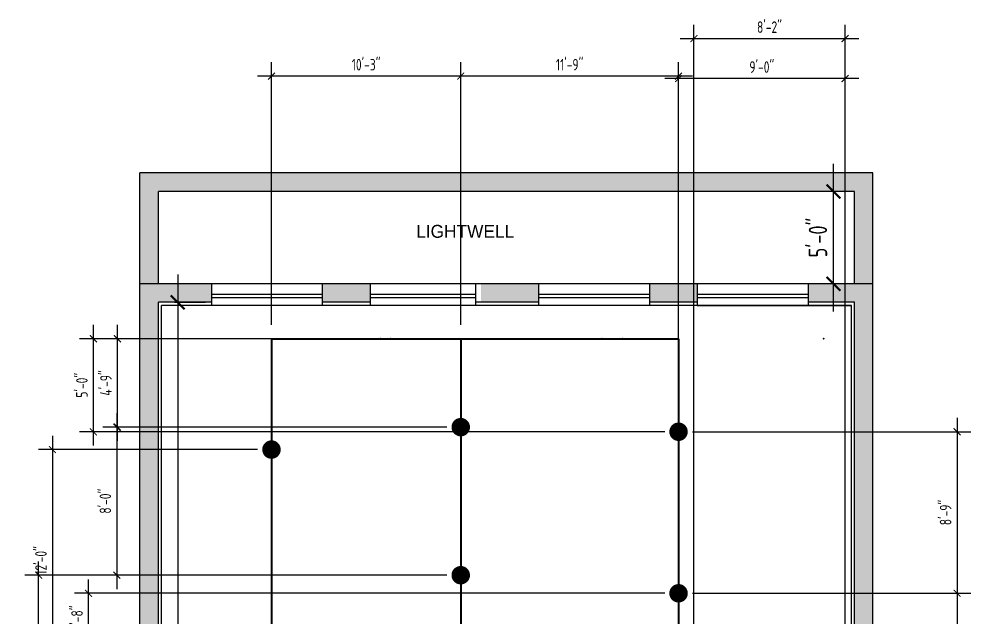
# Model space of a CAD drawing. Header units: inches. Extents: x -7743 to 108965, y 7770 to 27313.
# Drawn here: x 104612 to 105230, y 8518 to 8907 of the extents above; entities that cross this region are included whole.
import ezdxf

# ---------------------------------------------------------------- set-up
doc = ezdxf.new("R2010")
doc.units = ezdxf.units.IN
doc.header["$LTSCALE"] = 192
doc.header["$MEASUREMENT"] = 0
doc.layers.get('0').update_dxf_attribs({"linetype": 'CONTINUOUS'})
doc.layers.get('DEFPOINTS').update_dxf_attribs({"linetype": 'CONTINUOUS'})
for name, color, linetype in [('1wall', 7, 'CONTINUOUS'), ('A-DOOR', 2, 'CONTINUOUS'), ('LIGHT', 2, 'CONTINUOUS'), ('MPFIXTURE', 3, 'CONTINUOUS')]:
    doc.layers.add(name, color=color, linetype=linetype)
doc.styles.add('AT7', font='ARCHTITL.SHX', dxfattribs={"height": 7})
doc.styles.get("Standard").update_dxf_attribs({"font": 'architxt.shx', "width": 0.85})
doc.dimstyles.new('DIM192', dxfattribs={"dimscale": 192, "dimtxt": 0.0625, "dimasz": 0.046875, "dimexe": 0.09375, "dimexo": 0.09375, "dimgap": 0.015625, "dimtad": 1, "dimdec": 0, "dimzin": 3, "dimdsep": 46, "dimlunit": 4, "dimtxsty": 'Standard', "dimblk1": 'ARCHTICK', "dimblk2": 'ARCHTICK', "dimsah": 1, "dimcen": 0, "dimdle": 0.09375, "dimclrd": 1, "dimclre": 1, "dimclrt": 1, "dimaunit": 1, "dimadec": 4, "dimazin": 0, "dimtfac": 1, "dimtdec": 0, "dimtix": 1, "dimtmove": 2, "dimatfit": 3, "dimfxl": 1, "dimtolj": 1, "dimtzin": 1, "dimarcsym": 0})
doc.dimstyles.new('DIM96', dxfattribs={"dimscale": 96, "dimtxt": 0.078125, "dimasz": 0.046875, "dimexe": 0.09375, "dimexo": 0.09375, "dimgap": 0.03125, "dimtad": 1, "dimdec": 0, "dimzin": 3, "dimdsep": 46, "dimlunit": 4, "dimtxsty": 'Standard', "dimblk1": 'ARCHTICK', "dimblk2": 'ARCHTICK', "dimsah": 1, "dimcen": 0, "dimdle": 0.09375, "dimadec": 0, "dimazin": 0, "dimtfac": 1, "dimtdec": 0, "dimtix": 1, "dimtmove": 2, "dimatfit": 3, "dimfxl": 1, "dimfrac": 2, "dimtolj": 1, "dimtzin": 1, "dimarcsym": 0})
pattern_1 = [(230, (249971.7644, -23010.197), (-7.17260183, 0.62752135), [0.75, -8.25]), (175, (249971.764, -23010.197), (1.38751334, -7.52192134), [0.6, -6.6]), (280.4514, (249971.1666, -23010.145), (-5.78509382, -6.89439542), [0.6374019, -7.01142112]), (226.1842, (249971.764, -23012.197), (-10.6724105, 1.65519014), [1.125, -12.375]), (276.6356, (249970.875, -23012.059), (-9.34662706, -9.7411787), [0.9561029, -10.51713]), (171.1842, (249971.764, -23012.197), (-9.34661945, -9.741186), [0.9, -9.9]), (201, (249970.7644, -23011.697), (-5.96907052, 4.0261889), [0.75, -8.25]), (146, (249970.764, -23011.697), (-2.43315332, -7.25150045), [0.6, -6.6]), (251.4514, (249970.267, -23011.3616), (-8.4022263, -3.22530497), [0.6374019, -7.01142112]), (217.5, (249971.7644, -23010.197), (-0.121598553, -3.32893854), [0, -6.52, 0, -6.7, 0, -6.625]), (187.5, (249971.7644, -23010.197), (-2.630695374, -3.94411712), [0, -3.82, 0, -6.37, 0, -2.525]), (147.5, (249973.9944, -23010.197), (-5.33822436, 0.225548717), [0, -2.5, 0, -7.8, 0, -10.35]), (137.5, (249974.9944, -23010.197), (-5.8318617, -1.00104982), [0, -3.25, 0, -5.18, 0, -7.35])]
pattern_2 = [(230, (249971.7644, -23052.197), (-7.17260183, 0.62752135), [0.75, -8.25]), (175, (249971.764, -23052.197), (1.38751334, -7.52192134), [0.6, -6.6]), (280.4514, (249971.1666, -23052.145), (-5.78509382, -6.89439542), [0.6374019, -7.01142112]), (226.1842, (249971.764, -23054.197), (-10.6724105, 1.65519014), [1.125, -12.375]), (276.6356, (249970.875, -23054.059), (-9.34662706, -9.7411787), [0.9561029, -10.51713]), (171.1842, (249971.764, -23054.197), (-9.34661945, -9.741186), [0.9, -9.9]), (201, (249970.7644, -23053.697), (-5.96907052, 4.0261889), [0.75, -8.25]), (146, (249970.764, -23053.697), (-2.43315332, -7.25150045), [0.6, -6.6]), (251.4514, (249970.267, -23053.3616), (-8.4022263, -3.22530497), [0.6374019, -7.01142112]), (217.5, (249971.7644, -23052.197), (-0.121598553, -3.32893854), [0, -6.52, 0, -6.7, 0, -6.625]), (187.5, (249971.7644, -23052.197), (-2.630695374, -3.94411712), [0, -3.82, 0, -6.37, 0, -2.525]), (147.5, (249973.9944, -23052.197), (-5.33822436, 0.225548717), [0, -2.5, 0, -7.8, 0, -10.35]), (137.5, (249974.9944, -23052.197), (-5.8318617, -1.00104982), [0, -3.25, 0, -5.18, 0, -7.35])]

# ---------------------------------------------------------------- blocks, each defined once
blk = doc.blocks.new('_ARCHTICK')
at = {"color": 0, "linetype": 'ByBlock', "const_width": 0.15}
blk.add_lwpolyline([(-0.5, -0.5), (0.5, 0.5)], dxfattribs=at)
blk = doc.blocks.new('*D61')
at = {"layer": 'DEFPOINTS', "color": 0, "linetype": 'Continuous', "ltscale": 48, "transparency": 16777216}
for p in [(104694.4, 8723), (104714.56, 8723), (104694.4, 7961)]:
    blk.add_point(p, dxfattribs=at)
at = {"layer": 'LIGHT', "color": 1, "linetype": 'Continuous', "lineweight": -2, "ltscale": 48, "transparency": 16777216}
for p, q in [((104714.56, 8741), (104714.56, 8373.47)), ((104712.4, 8723), (104732.56, 8723)), ((104714.56, 7943), (104714.56, 8317.44)), ((104712.4, 7961), (104732.56, 7961))]:
    blk.add_line(p, q, dxfattribs=at)
at = {"layer": 'LIGHT', "color": 1, "linetype": 'Continuous', "lineweight": -2, "ltscale": 48, "transparency": 16777216, "xscale": 9, "yscale": 9, "zscale": 9}
for p, rotation in [((104714.56, 8723), 90), ((104714.56, 7961), 270)]:
    blk.add_blockref('_ARCHTICK', p, dxfattribs=dict(at, rotation=rotation))
at = {"layer": 'LIGHT', "color": 1, "linetype": 'Continuous', "ltscale": 48, "transparency": 16777216, "insert": (104723.67, 8345.45), "char_height": 12, "attachment_point": 5, "rotation": 90}
blk.add_mtext('\\A1;63\'-6"', dxfattribs=at)
blk = doc.blocks.new('*D62')
at = {"layer": 'DEFPOINTS', "color": 0, "linetype": 'Continuous', "ltscale": 48, "transparency": 16777216}
for p in [(105140.49, 8795), (105168.36, 8795), (105168.36, 8735)]:
    blk.add_point(p, dxfattribs=at)
at = {"layer": 'LIGHT', "color": 1, "linetype": 'Continuous', "lineweight": -2, "ltscale": 48, "transparency": 16777216}
for p, q in [((105140.49, 8717), (105140.49, 8813)), ((105150.36, 8795), (105122.49, 8795)), ((105150.36, 8735), (105122.49, 8735))]:
    blk.add_line(p, q, dxfattribs=at)
at = {"layer": 'LIGHT', "color": 1, "linetype": 'Continuous', "lineweight": -2, "ltscale": 48, "transparency": 16777216, "xscale": 9, "yscale": 9, "zscale": 9}
for p, rotation in [((105140.49, 8795), 90), ((105140.49, 8735), 270)]:
    blk.add_blockref('_ARCHTICK', p, dxfattribs=dict(at, rotation=rotation))
at = {"layer": 'LIGHT', "color": 1, "linetype": 'Continuous', "ltscale": 48, "transparency": 16777216, "insert": (105130.34, 8765), "char_height": 12, "attachment_point": 5, "rotation": 90}
blk.add_mtext('\\A1;5\'-0"', dxfattribs=at)
blk = doc.blocks.new('*D87')
at = {"layer": 'DEFPOINTS', "color": 0, "linetype": 'Continuous', "lineweight": 200, "transparency": 16777216}
for p in [(105039.81, 8868.33), (105039.81, 8501.92), (105147.97, 8501.92)]:
    blk.add_point(p, dxfattribs=at)
at = {"layer": 'LIGHT', "color": 0, "linetype": 'Continuous', "lineweight": -2, "transparency": 16777216}
for p, q in [((105039.81, 8510.92), (105039.81, 8877.33)), ((105147.97, 8510.92), (105147.97, 8877.33)), ((105156.97, 8868.33), (105030.81, 8868.33))]:
    blk.add_line(p, q, dxfattribs=at)
at = {"layer": 'LIGHT', "color": 0, "linetype": 'Continuous', "lineweight": -2, "transparency": 16777216, "xscale": 4.5, "yscale": 4.5, "zscale": 4.5, "rotation": 180}
blk.add_blockref('_ARCHTICK', (105039.81, 8868.33), dxfattribs=at)
at = {"layer": 'LIGHT', "color": 0, "linetype": 'Continuous', "lineweight": -2, "transparency": 16777216, "xscale": 4.5, "yscale": 4.5, "zscale": 4.5}
blk.add_blockref('_ARCHTICK', (105147.97, 8868.33), dxfattribs=at)
at = {"layer": 'LIGHT', "color": 0, "linetype": 'Continuous', "lineweight": 40, "transparency": 16777216, "insert": (105093.89, 8875.79), "char_height": 7.5, "attachment_point": 5}
blk.add_mtext('\\A1;9\'-0"', dxfattribs=at)
blk = doc.blocks.new('*D88')
at = {"layer": 'DEFPOINTS', "color": 0, "linetype": 'Continuous', "lineweight": 200, "transparency": 16777216}
for p in [(104656.62, 8533.97), (105039.81, 8533.97), (105039.81, 8501.92)]:
    blk.add_point(p, dxfattribs=at)
at = {"layer": 'LIGHT', "color": 0, "linetype": 'Continuous', "lineweight": -2, "transparency": 16777216}
for p, q in [((104656.62, 8492.92), (104656.62, 8542.97)), ((105030.81, 8533.97), (104647.62, 8533.97)), ((105030.81, 8501.92), (104647.62, 8501.92))]:
    blk.add_line(p, q, dxfattribs=at)
at = {"layer": 'LIGHT', "color": 0, "linetype": 'Continuous', "lineweight": -2, "transparency": 16777216, "xscale": 4.5, "yscale": 4.5, "zscale": 4.5}
for p, rotation in [((104656.62, 8533.97), 90), ((104656.62, 8501.92), 270)]:
    blk.add_blockref('_ARCHTICK', p, dxfattribs=dict(at, rotation=rotation))
at = {"layer": 'LIGHT', "color": 0, "linetype": 'Continuous', "lineweight": 40, "transparency": 16777216, "insert": (104649.16, 8517.95), "char_height": 7.5, "attachment_point": 5, "rotation": 90}
blk.add_mtext('\\A1;2\'-8"', dxfattribs=at)
blk = doc.blocks.new('*D89')
at = {"layer": 'DEFPOINTS', "color": 0, "linetype": 'Continuous', "lineweight": 200, "transparency": 16777216}
for p in [(104659.77, 8699.33), (105039.81, 8699.33), (105039.81, 8638.9)]:
    blk.add_point(p, dxfattribs=at)
at = {"layer": 'LIGHT', "color": 0, "linetype": 'Continuous', "lineweight": -2, "transparency": 16777216}
for p, q in [((104659.77, 8629.9), (104659.77, 8708.33)), ((105030.81, 8699.33), (104650.77, 8699.33)), ((105030.81, 8638.9), (104650.77, 8638.9))]:
    blk.add_line(p, q, dxfattribs=at)
at = {"layer": 'LIGHT', "color": 0, "linetype": 'Continuous', "lineweight": -2, "transparency": 16777216, "xscale": 4.5, "yscale": 4.5, "zscale": 4.5}
for p, rotation in [((104659.77, 8699.33), 90), ((104659.77, 8638.9), 270)]:
    blk.add_blockref('_ARCHTICK', p, dxfattribs=dict(at, rotation=rotation))
at = {"layer": 'LIGHT', "color": 0, "linetype": 'Continuous', "lineweight": 40, "transparency": 16777216, "insert": (104652.31, 8669.12), "char_height": 7.5, "attachment_point": 5, "rotation": 90}
blk.add_mtext('\\A1;5\'-0"', dxfattribs=at)
blk = doc.blocks.new('*D90')
at = {"layer": 'DEFPOINTS', "color": 0, "linetype": 'Continuous', "lineweight": 200, "transparency": 16777216}
for p in [(104675.41, 8699.33), (104898.37, 8699.33), (104898.37, 8641.9)]:
    blk.add_point(p, dxfattribs=at)
at = {"layer": 'LIGHT', "color": 0, "linetype": 'Continuous', "lineweight": -2, "transparency": 16777216}
for p, q in [((104675.41, 8632.9), (104675.41, 8708.33)), ((104889.37, 8699.33), (104666.41, 8699.33)), ((104889.37, 8641.9), (104666.41, 8641.9))]:
    blk.add_line(p, q, dxfattribs=at)
at = {"layer": 'LIGHT', "color": 0, "linetype": 'Continuous', "lineweight": -2, "transparency": 16777216, "xscale": 4.5, "yscale": 4.5, "zscale": 4.5}
for p, rotation in [((104675.41, 8699.33), 90), ((104675.41, 8641.9), 270)]:
    blk.add_blockref('_ARCHTICK', p, dxfattribs=dict(at, rotation=rotation))
at = {"layer": 'LIGHT', "color": 0, "linetype": 'Continuous', "lineweight": 40, "transparency": 16777216, "insert": (104667.95, 8670.62), "char_height": 7.5, "attachment_point": 5, "rotation": 90}
blk.add_mtext('\\A1;4\'-9"', dxfattribs=at)
blk = doc.blocks.new('*D91')
at = {"layer": 'DEFPOINTS', "color": 0, "linetype": 'Continuous', "lineweight": 200, "transparency": 16777216}
for p in [(104898.37, 8641.9), (104675.02, 8545.72), (104898.37, 8545.72)]:
    blk.add_point(p, dxfattribs=at)
at = {"layer": 'LIGHT', "color": 0, "linetype": 'Continuous', "lineweight": -2, "transparency": 16777216}
for p, q in [((104675.02, 8650.9), (104675.02, 8536.72)), ((104889.37, 8641.9), (104666.02, 8641.9)), ((104889.37, 8545.72), (104666.02, 8545.72))]:
    blk.add_line(p, q, dxfattribs=at)
at = {"layer": 'LIGHT', "color": 0, "linetype": 'Continuous', "lineweight": -2, "transparency": 16777216, "xscale": 4.5, "yscale": 4.5, "zscale": 4.5}
for p, rotation in [((104675.02, 8641.9), 90), ((104675.02, 8545.72), 270)]:
    blk.add_blockref('_ARCHTICK', p, dxfattribs=dict(at, rotation=rotation))
at = {"layer": 'LIGHT', "color": 0, "linetype": 'Continuous', "lineweight": 40, "transparency": 16777216, "insert": (104667.55, 8593.81), "char_height": 7.5, "attachment_point": 5, "rotation": 90}
blk.add_mtext('\\A1;8\'-0"', dxfattribs=at)
blk = doc.blocks.new('*D92')
at = {"layer": 'DEFPOINTS', "color": 0, "linetype": 'Continuous', "lineweight": 200, "transparency": 16777216}
for p in [(105039.81, 8533.97), (105039.81, 8380.46), (105220.72, 8380.46)]:
    blk.add_point(p, dxfattribs=at)
at = {"layer": 'LIGHT', "color": 0, "linetype": 'Continuous', "lineweight": -2, "transparency": 16777216}
for p, q in [((105220.72, 8542.97), (105220.72, 8371.46)), ((105048.81, 8533.97), (105229.72, 8533.97)), ((105048.81, 8380.46), (105229.72, 8380.46))]:
    blk.add_line(p, q, dxfattribs=at)
at = {"layer": 'LIGHT', "color": 0, "linetype": 'Continuous', "lineweight": -2, "transparency": 16777216, "xscale": 4.5, "yscale": 4.5, "zscale": 4.5}
for p, rotation in [((105220.72, 8533.97), 90), ((105220.72, 8380.46), 270)]:
    blk.add_blockref('_ARCHTICK', p, dxfattribs=dict(at, rotation=rotation))
at = {"layer": 'LIGHT', "color": 0, "linetype": 'Continuous', "lineweight": 40, "transparency": 16777216, "insert": (105213.25, 8457.21), "char_height": 7.5, "attachment_point": 5, "rotation": 90}
blk.add_mtext('\\A1;12\'-10"', dxfattribs=at)
blk = doc.blocks.new('*D94')
at = {"layer": 'DEFPOINTS', "color": 0, "linetype": 'Continuous', "lineweight": 200, "transparency": 16777216}
for p in [(104898.37, 8869.89), (104898.37, 8699.33), (105039.81, 8699.33)]:
    blk.add_point(p, dxfattribs=at)
at = {"layer": 'LIGHT', "color": 0, "linetype": 'Continuous', "lineweight": -2, "transparency": 16777216}
for p, q in [((104898.37, 8708.33), (104898.37, 8878.89)), ((105039.81, 8708.33), (105039.81, 8878.89)), ((105048.81, 8869.89), (104889.37, 8869.89))]:
    blk.add_line(p, q, dxfattribs=at)
at = {"layer": 'LIGHT', "color": 0, "linetype": 'Continuous', "lineweight": -2, "transparency": 16777216, "xscale": 4.5, "yscale": 4.5, "zscale": 4.5, "rotation": 180}
blk.add_blockref('_ARCHTICK', (104898.37, 8869.89), dxfattribs=at)
at = {"layer": 'LIGHT', "color": 0, "linetype": 'Continuous', "lineweight": -2, "transparency": 16777216, "xscale": 4.5, "yscale": 4.5, "zscale": 4.5}
blk.add_blockref('_ARCHTICK', (105039.81, 8869.89), dxfattribs=at)
at = {"layer": 'LIGHT', "color": 0, "linetype": 'Continuous', "lineweight": 40, "transparency": 16777216, "insert": (104969.09, 8877.36), "char_height": 7.5, "attachment_point": 5}
blk.add_mtext('\\A1;11\'-9"', dxfattribs=at)
blk = doc.blocks.new('*D95')
at = {"layer": 'DEFPOINTS', "color": 0, "linetype": 'Continuous', "lineweight": 200, "transparency": 16777216}
for p in [(104775.46, 8869.89), (104775.46, 8699.33), (104898.37, 8699.33)]:
    blk.add_point(p, dxfattribs=at)
at = {"layer": 'LIGHT', "color": 0, "linetype": 'Continuous', "lineweight": -2, "transparency": 16777216}
for p, q in [((104775.46, 8708.33), (104775.46, 8878.89)), ((104898.37, 8708.33), (104898.37, 8878.89)), ((104907.37, 8869.89), (104766.46, 8869.89))]:
    blk.add_line(p, q, dxfattribs=at)
at = {"layer": 'LIGHT', "color": 0, "linetype": 'Continuous', "lineweight": -2, "transparency": 16777216, "xscale": 4.5, "yscale": 4.5, "zscale": 4.5, "rotation": 180}
blk.add_blockref('_ARCHTICK', (104775.46, 8869.89), dxfattribs=at)
at = {"layer": 'LIGHT', "color": 0, "linetype": 'Continuous', "lineweight": -2, "transparency": 16777216, "xscale": 4.5, "yscale": 4.5, "zscale": 4.5}
blk.add_blockref('_ARCHTICK', (104898.37, 8869.89), dxfattribs=at)
at = {"layer": 'LIGHT', "color": 0, "linetype": 'Continuous', "lineweight": 40, "transparency": 16777216, "insert": (104836.91, 8877.36), "char_height": 7.5, "attachment_point": 5}
blk.add_mtext('\\A1;10\'-3"', dxfattribs=at)
blk = doc.blocks.new('*D96')
at = {"layer": 'DEFPOINTS', "color": 0, "linetype": 'Continuous', "lineweight": 200, "transparency": 16777216}
for p in [(104775.46, 8627.33), (104633.22, 8483.33), (104775.46, 8483.33)]:
    blk.add_point(p, dxfattribs=at)
at = {"layer": 'LIGHT', "color": 0, "linetype": 'Continuous', "lineweight": -2, "transparency": 16777216}
for p, q in [((104633.22, 8636.33), (104633.22, 8474.33)), ((104766.46, 8627.33), (104624.22, 8627.33)), ((104766.46, 8483.33), (104624.22, 8483.33))]:
    blk.add_line(p, q, dxfattribs=at)
at = {"layer": 'LIGHT', "color": 0, "linetype": 'Continuous', "lineweight": -2, "transparency": 16777216, "xscale": 4.5, "yscale": 4.5, "zscale": 4.5}
for p, rotation in [((104633.22, 8627.33), 90), ((104633.22, 8483.33), 270)]:
    blk.add_blockref('_ARCHTICK', p, dxfattribs=dict(at, rotation=rotation))
at = {"layer": 'LIGHT', "color": 0, "linetype": 'Continuous', "lineweight": 40, "transparency": 16777216, "insert": (104625.76, 8555.33), "char_height": 7.5, "attachment_point": 5, "rotation": 90}
blk.add_mtext('\\A1;12\'-0"', dxfattribs=at)
blk = doc.blocks.new('*D107')
at = {"layer": 'DEFPOINTS', "color": 0, "linetype": 'Continuous', "lineweight": 200, "transparency": 16777216}
for p in [(104624.22, 8545.72), (104898.37, 8545.72), (104898.37, 8425.9)]:
    blk.add_point(p, dxfattribs=at)
at = {"layer": 'LIGHT', "color": 0, "linetype": 'Continuous', "lineweight": -2, "transparency": 16777216}
for p, q in [((104624.22, 8416.9), (104624.22, 8554.72)), ((104889.37, 8545.72), (104615.22, 8545.72)), ((104889.37, 8425.9), (104615.22, 8425.9))]:
    blk.add_line(p, q, dxfattribs=at)
at = {"layer": 'LIGHT', "color": 0, "linetype": 'Continuous', "lineweight": -2, "transparency": 16777216, "xscale": 4.5, "yscale": 4.5, "zscale": 4.5}
for p, rotation in [((104624.22, 8545.72), 90), ((104624.22, 8425.9), 270)]:
    blk.add_blockref('_ARCHTICK', p, dxfattribs=dict(at, rotation=rotation))
at = {"layer": 'LIGHT', "color": 0, "linetype": 'Continuous', "lineweight": 40, "transparency": 16777216, "insert": (104616.76, 8485.81), "char_height": 7.5, "attachment_point": 5, "rotation": 90}
blk.add_mtext('\\A1;10\'-0"', dxfattribs=at)
blk = doc.blocks.new('*D108')
at = {"layer": 'DEFPOINTS', "color": 0, "linetype": 'Continuous', "lineweight": 200, "transparency": 16777216}
for p in [(105039.81, 8638.9), (105039.81, 8533.97), (105220.72, 8533.97)]:
    blk.add_point(p, dxfattribs=at)
at = {"layer": 'LIGHT', "color": 0, "linetype": 'Continuous', "lineweight": -2, "transparency": 16777216}
for p, q in [((105220.72, 8647.9), (105220.72, 8524.97)), ((105048.81, 8638.9), (105229.72, 8638.9)), ((105048.81, 8533.97), (105229.72, 8533.97))]:
    blk.add_line(p, q, dxfattribs=at)
at = {"layer": 'LIGHT', "color": 0, "linetype": 'Continuous', "lineweight": -2, "transparency": 16777216, "xscale": 4.5, "yscale": 4.5, "zscale": 4.5}
for p, rotation in [((105220.72, 8638.9), 90), ((105220.72, 8533.97), 270)]:
    blk.add_blockref('_ARCHTICK', p, dxfattribs=dict(at, rotation=rotation))
at = {"layer": 'LIGHT', "color": 0, "linetype": 'Continuous', "lineweight": 40, "transparency": 16777216, "insert": (105213.25, 8586.44), "char_height": 7.5, "attachment_point": 5, "rotation": 90}
blk.add_mtext('\\A1;8\'-9"', dxfattribs=at)
blk = doc.blocks.new('*D220')
at = {"layer": 'DEFPOINTS', "color": 0, "linetype": 'Continuous', "lineweight": 40, "transparency": 16777216}
for p in [(105147.97, 8894.28), (105049.77, 8450.16), (105147.97, 8450.16)]:
    blk.add_point(p, dxfattribs=at)
at = {"layer": 'LIGHT', "color": 0, "linetype": 'Continuous', "lineweight": -2, "transparency": 16777216}
for p, q in [((105049.77, 8459.16), (105049.77, 8903.28)), ((105147.97, 8459.16), (105147.97, 8903.28)), ((105040.77, 8894.28), (105156.97, 8894.28))]:
    blk.add_line(p, q, dxfattribs=at)
at = {"layer": 'LIGHT', "color": 0, "linetype": 'Continuous', "lineweight": -2, "transparency": 16777216, "xscale": 4.5, "yscale": 4.5, "zscale": 4.5, "rotation": 180}
blk.add_blockref('_ARCHTICK', (105049.77, 8894.28), dxfattribs=at)
at = {"layer": 'LIGHT', "color": 0, "linetype": 'Continuous', "lineweight": -2, "transparency": 16777216, "xscale": 4.5, "yscale": 4.5, "zscale": 4.5}
blk.add_blockref('_ARCHTICK', (105147.97, 8894.28), dxfattribs=at)
at = {"layer": 'LIGHT', "color": 0, "linetype": 'Continuous', "lineweight": 40, "transparency": 16777216, "insert": (105098.87, 8901.74), "char_height": 7.5, "attachment_point": 5}
blk.add_mtext('\\A1;8\'-2"', dxfattribs=at)

msp = doc.modelspace()

# ---------------------------------------------------------------- hatches: boundary and pattern name
at = {"layer": 'LIGHT', "linetype": 'Continuous', "ltscale": 48}
h = msp.add_hatch(dxfattribs=at)
h.set_pattern_fill('AR-CONC', color=256, angle=180, style=0)
h.set_pattern_definition(pattern_1)
h.paths.add_polyline_path([(104690.05, 8735), (104702.05, 8735), (104702.05, 8795), (105154.05, 8795), (105154.05, 8735), (105166.05, 8735), (105166.05, 8807), (104690.05, 8807)])
h = msp.add_hatch(dxfattribs=at)
h.set_pattern_fill('AR-CONC', color=256, angle=180, style=0)
h.set_pattern_definition([(230, (-44370.117, 40111.478), (-7.17260183, 0.62752135), [0.75, -8.25]), (175, (-44370.117, 40111.478), (1.38751334, -7.52192134), [0.6, -6.6]), (280.4514, (-44370.7145, 40111.5306), (-5.78509382, -6.89439542), [0.6374019, -7.01142112]), (226.1842, (-44370.117, 40109.478), (-10.6724105, 1.65519014), [1.125, -12.375]), (276.6356, (-44371.006, 40109.616), (-9.34662706, -9.7411787), [0.9561029, -10.51713]), (171.1842, (-44370.117, 40109.478), (-9.34661945, -9.741186), [0.9, -9.9]), (201, (-44371.117, 40109.978), (-5.96907052, 4.0261889), [0.75, -8.25]), (146, (-44371.117, 40109.978), (-2.43315332, -7.25150045), [0.6, -6.6]), (251.4514, (-44371.614, 40110.314), (-8.4022263, -3.22530497), [0.6374019, -7.01142112]), (217.5, (-44370.1168, 40111.4783), (-0.121598553, -3.32893854), [0, -6.52, 0, -6.7, 0, -6.625]), (187.5, (-44370.1168, 40111.4783), (-2.630695374, -3.94411712), [0, -3.82, 0, -6.37, 0, -2.525]), (147.5, (-44367.8868, 40111.4783), (-5.33822436, 0.225548717), [0, -2.5, 0, -7.8, 0, -10.35]), (137.5, (-44366.887, 40111.4783), (-5.8318617, -1.00104982), [0, -3.25, 0, -5.18, 0, -7.35])])
h.paths.add_polyline_path([(105166.05, 8735), (105123.99, 8735), (105123.99, 8723), (105154.05, 8723), (105154.05, 8670.8), (105166.05, 8670.8)])
h.paths.add_polyline_path([(104702.05, 8723), (104736.44, 8723), (104736.44, 8735), (104690.05, 8735), (104690.05, 8670.8), (104702.05, 8670.8)])
h = msp.add_hatch(dxfattribs=at)
h.set_pattern_fill('AR-CONC', color=256, angle=180, style=0)
h.set_pattern_definition(pattern_1)
h.paths.add_polyline_path([(104808.44, 8723), (104839.51, 8723), (104839.51, 8735), (104808.44, 8735)])
h.paths.add_polyline_path([(104911.51, 8723), (104948.91, 8723), (104948.91, 8735), (104911.51, 8735)])
h.paths.add_polyline_path([(105020.91, 8723), (105051.99, 8723), (105051.99, 8735), (105020.91, 8735)])
h = msp.add_hatch(dxfattribs=at)
h.set_pattern_fill('AR-CONC', color=256, angle=180, style=0)
h.set_pattern_definition(pattern_2)
h.paths.add_polyline_path([(104702.05, 8670.8), (104690.05, 8670.8), (104690.05, 7949), (104726.05, 7949), (104726.05, 7961), (104702.05, 7961)])
h = msp.add_hatch(dxfattribs=at)
h.set_pattern_fill('AR-CONC', color=256, angle=180, style=0)
h.set_pattern_definition(pattern_2)
h.paths.add_polyline_path([(105070.93, 8479.3), (105070.93, 8459.83), (105087.39, 8459.83), (105087.39, 8479.3)], flags=25)
h.paths.add_polyline_path([(104831.3, 8300.92), (104781, 8300.92), (104781, 8274.6), (104831.3, 8274.6)], flags=9)
h.paths.add_polyline_path([(104720.08, 8373.85), (104720.08, 8316.51), (104746.41, 8316.51), (104746.41, 8373.85)], flags=9)
h.paths.add_polyline_path([(104953.79, 8668.08), (104901.69, 8668.08), (104901.69, 8641.75), (104953.79, 8641.75)], flags=9)
h.paths.add_polyline_path([(105122.08, 8602), (105122.08, 8551.7), (105148.41, 8551.7), (105148.41, 8602)], flags=25)
h.paths.add_polyline_path([(104885.94, 8400.31), (104758.53, 8400.31), (104758.53, 8387.64), (104885.94, 8387.64)], flags=9)
h.paths.add_polyline_path([(104885.94, 8416.18), (104763.59, 8416.18), (104763.59, 8403.51), (104885.94, 8403.51)], flags=9)
h.paths.add_polyline_path([(104857.4, 8428.53), (104810.45, 8428.53), (104810.45, 8418.03), (104857.4, 8418.03)], flags=9)
h.paths.add_polyline_path([(104885.94, 8384.58), (104786.53, 8384.58), (104786.53, 8371.91), (104885.94, 8371.91)], flags=9)
h.paths.add_polyline_path([(104848.57, 7935.85), (104833.25, 7935.85), (104833.25, 7925.35), (104848.57, 7925.35)], flags=9)
h.paths.add_polyline_path([(104942.45, 7961), (104942.45, 7949), (105166.05, 7949), (105166.05, 8670.8), (105154.05, 8670.8), (105154.05, 8464.5), (105154.05, 7961)])

# ---------------------------------------------------------------- linework, layer by layer
at = {"layer": '1wall'}
for p, q in [((104690.05, 7949), (104690.05, 8735)), ((104736.44, 8735), (104690.05, 8735)), ((104736.44, 8735), (104736.44, 8721)), ((104839.51, 8735), (104808.44, 8735)), ((104808.44, 8735), (104808.44, 8721)), ((104839.51, 8735), (104839.51, 8721)), ((104948.91, 8735), (104908.05, 8735)), ((104908.05, 8735), (104908.05, 8721)), ((104948.91, 8735), (104948.91, 8721)), ((105051.99, 8735), (105020.91, 8735)), ((105020.91, 8735), (105020.91, 8721)), ((105051.99, 8735), (105051.99, 8721)), ((105166.05, 8735), (105123.99, 8735)), ((105123.99, 8735), (105123.99, 8721)), ((105166.05, 7949), (105166.05, 8735)), ((104736.44, 8721), (104704.05, 8721)), ((104704.05, 7961), (104704.05, 8721)), ((104839.51, 8721), (104808.44, 8721)), ((104948.91, 8721), (104908.05, 8721)), ((105051.99, 8721), (105020.91, 8721)), ((105152.05, 8721), (105123.99, 8721)), ((105152.05, 8474.5), (105152.05, 8721))]:
    msp.add_line(p, q, dxfattribs=at)
at = {"layer": 'A-DOOR'}
for p, q in [((104808.44, 8735), (104736.44, 8735)), ((104908.05, 8735), (104839.51, 8735)), ((105020.91, 8735), (104948.91, 8735)), ((105123.99, 8735), (105051.99, 8735)), ((104736.44, 8723), (104702.05, 8723)), ((104702.05, 7961), (104702.05, 8723)), ((104808.44, 8728), (104736.44, 8728)), ((104808.44, 8726), (104736.44, 8726)), ((104839.51, 8723), (104808.44, 8723)), ((104908.05, 8728), (104839.51, 8728)), ((104908.05, 8726), (104839.51, 8726)), ((104948.91, 8723), (104908.05, 8723)), ((105020.91, 8728), (104948.91, 8728)), ((105020.91, 8726), (104948.91, 8726)), ((105051.99, 8723), (105020.91, 8723)), ((105123.99, 8728), (105051.99, 8728)), ((105123.99, 8726), (105051.99, 8726)), ((105154.05, 8723), (105123.99, 8723)), ((105154.05, 8464.5), (105154.05, 8723)), ((104808.44, 8721), (104736.44, 8721)), ((104908.05, 8721), (104839.51, 8721)), ((105020.91, 8721), (104948.91, 8721)), ((105123.99, 8721), (105051.99, 8721))]:
    msp.add_line(p, q, dxfattribs=at)
at = {"layer": 'LIGHT', "linetype": 'Continuous', "ltscale": 48}
for p, q in [((105166.05, 8807), (104690.05, 8807)), ((104690.05, 8735), (104690.05, 8807)), ((105166.05, 8735), (105166.05, 8807)), ((104702.05, 8735), (104702.05, 8795)), ((105154.05, 8795), (104702.05, 8795)), ((105154.05, 8735), (105154.05, 8795))]:
    msp.add_line(p, q, dxfattribs=at)
at = {"layer": 'LIGHT', "color": 116, "linetype": 'Continuous', "lineweight": 35, "true_color": 0x136734}
for p, q in [((105092.05, 8721), (105051.99, 8721)), ((105152.05, 8721), (105092.05, 8721)), ((105152.05, 8721), (105092.05, 8721)), ((104898.37, 8699.33), (105039.81, 8699.33)), ((104898.37, 8699.33), (105039.81, 8699.33)), ((104918.35, 8699.33), (105039.81, 8699.33)), ((105039.81, 8699.33), (105039.81, 8699.33))]:
    msp.add_line(p, q, dxfattribs=at)
at = {"layer": 'LIGHT', "color": 98, "linetype": 'Continuous', "lineweight": 40}
for p, q in [((104775.46, 8699.33), (105039.81, 8699.33)), ((104775.46, 8699.33), (104775.46, 8051.33)), ((104898.37, 8699.33), (104898.37, 7990.51)), ((105039.81, 8699.33), (105039.81, 8468.5))]:
    msp.add_line(p, q, dxfattribs=at)
at = {"layer": 'LIGHT', "color": 6, "linetype": 'Continuous', "lineweight": 35, "const_width": 6}
for points in [[(104895.37, 8641.9, 1), (104901.37, 8641.9, 1)], [(105036.81, 8638.9, 1), (105042.81, 8638.9, 1)], [(104772.46, 8627.33, 1), (104778.46, 8627.33, 1)], [(104895.37, 8545.72, 1), (104901.37, 8545.72, 1)], [(105036.81, 8533.97, 1), (105042.81, 8533.97, 1)]]:
    msp.add_lwpolyline(points, format="xyb", close=True, dxfattribs=at)
at = {"layer": 'LIGHT', "color": 116, "linetype": 'Continuous', "lineweight": 35, "true_color": 0x136734}
for p in [(104846.05, 8699.33), (104852.72, 8699.33), (104990.05, 8699.33), (105003.38, 8699.33), (105134.05, 8699.33)]:
    msp.add_point(p, dxfattribs=at)

# ---------------------------------------------------------------- texts
at = {"layer": 'MPFIXTURE', "style": 'AT7'}
msp.add_text('LIGHTWELL', height=8.4, rotation=0, dxfattribs=at).set_placement((104869.41, 8764.89))

# ---------------------------------------------------------------- dimensions: what is measured, and where the dimension line sits
at = {"layer": 'LIGHT', "color": 27, "linetype": 'Continuous', "lineweight": 40}
for base, p1, p2, picture, middle in [((105147.97, 8894.28), (105049.77, 8450.16), (105147.97, 8450.16), '*D220', (105098.87, 8901.74)), ((104775.46, 8869.89), (104898.37, 8699.33), (104775.46, 8699.33), '*D95', (104836.91, 8877.36)), ((104898.37, 8869.89), (105039.81, 8699.33), (104898.37, 8699.33), '*D94', (104969.09, 8877.36)), ((105039.81, 8868.33), (105147.97, 8501.92), (105039.81, 8501.92), '*D87', (105093.89, 8875.79))]:
    dim = msp.add_linear_dim(base=base, p1=p1, p2=p2, dimstyle='DIM96', dxfattribs=at)
    dim.commit()
    dim.dimension.update_dxf_attribs({"geometry": picture, "text_midpoint": middle})
at = {"layer": 'LIGHT', "linetype": 'Continuous', "ltscale": 48}
dim = msp.add_linear_dim(base=(105140.49, 8795), p1=(105168.36, 8735), p2=(105168.36, 8795), angle=270, dimstyle='DIM192', dxfattribs=at)
dim.commit()
dim.dimension.update_dxf_attribs({"geometry": '*D62', "text_midpoint": (105130.34, 8765)})
dim = msp.add_linear_dim(base=(104714.56, 8723), p1=(104694.4, 7961), p2=(104694.4, 8723), angle=270, dimstyle='DIM192', dxfattribs=at)
dim.commit()
dim.dimension.update_dxf_attribs({"geometry": '*D61', "text_midpoint": (104723.67, 8345.45), "dimtype": 160})
at = {"layer": 'LIGHT', "color": 27, "linetype": 'Continuous', "lineweight": 40}
for base, p1, p2, picture, middle in [((104659.77, 8699.33), (105039.81, 8638.9), (105039.81, 8699.33), '*D89', (104652.31, 8669.12)), ((104675.41, 8699.33), (104898.37, 8641.9), (104898.37, 8699.33), '*D90', (104667.95, 8670.62)), ((104675.02, 8545.72), (104898.37, 8641.9), (104898.37, 8545.72), '*D91', (104667.55, 8593.81)), ((105220.72, 8533.97), (105039.81, 8638.9), (105039.81, 8533.97), '*D108', (105213.25, 8586.44)), ((104633.22, 8483.33), (104775.46, 8627.33), (104775.46, 8483.33), '*D96', (104625.76, 8555.33)), ((104624.22, 8545.72), (104898.37, 8425.9), (104898.37, 8545.72), '*D107', (104616.76, 8485.81)), ((104656.62, 8533.97), (105039.81, 8501.92), (105039.81, 8533.97), '*D88', (104649.16, 8517.95)), ((105220.72, 8380.46), (105039.81, 8533.97), (105039.81, 8380.46), '*D92', (105213.25, 8457.21))]:
    dim = msp.add_linear_dim(base=base, p1=p1, p2=p2, angle=90, dimstyle='DIM96', dxfattribs=at)
    dim.commit()
    dim.dimension.update_dxf_attribs({"geometry": picture, "text_midpoint": middle})

doc.saveas('drawing.dxf')
